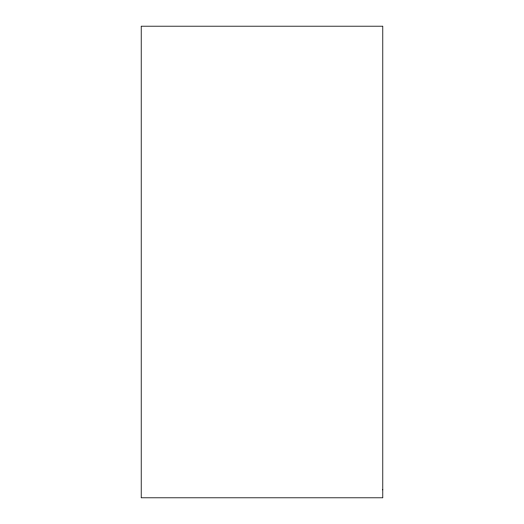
<?xml version="1.0" encoding="UTF-8"?>
<svg xmlns="http://www.w3.org/2000/svg" width="524" height="524" viewBox="0 0 524 524"><rect width="100%" height="100%" fill="white"/><g stroke="black" fill="none" stroke-linecap="round" stroke-linejoin="round"><path stroke-width="0.79" d="M382.782 489.842L382.782 497.8L141.218 497.8L141.218 26.2L382.782 26.2L382.782 489.842"/></g></svg>
